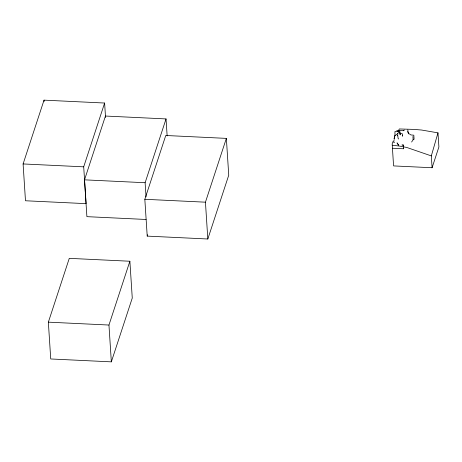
<?xml version="1.0" encoding="UTF-8"?>
<svg xmlns="http://www.w3.org/2000/svg" width="462" height="462" viewBox="0 0 462 462"><rect width="100%" height="100%" fill="white"/><g stroke="black" fill="none" stroke-linecap="round" stroke-linejoin="round"><path stroke-width="0.69" d="M398.602 130.324L399.341 128.962L414.316 129.418L421.679 130.041L437.988 132.86L431.317 155.902L432.086 167.746L393.572 165.91L392.18 143.953L392.966 141.557M393.994 138.866L394.773 136.475M104.626 103.032L83.703 166.834L86.088 203.65L25.479 200.762L23.1 163.946L44.023 100.144L104.626 103.032L105.532 117.452M146.073 219.473L86.896 216.655L84.517 179.839L105.44 116.037L166.043 118.925L167.146 135.915M48.354 322.158L69.277 258.35L129.88 261.238L132.265 298.054L111.342 361.856L50.733 358.968L48.354 322.158L108.957 325.04L129.88 261.238M146.038 196.887L145.12 182.727L166.043 118.925M144.831 199.295L165.76 135.493L226.363 138.381L228.742 175.196L207.819 238.998L147.216 236.111L144.831 199.295L205.44 202.183L226.363 138.381M147.216 236.111L147.661 234.754M432.086 167.746L438.9 146.962L437.988 132.86M403.834 130.694L396.702 130.579M394.271 139.628L393.578 141.534M411.602 142.025L413.132 139.807L412.918 136.492M397.204 134.055L397.753 133.755L394.421 135.967L394.433 138.577M404.244 129.972L403.788 130.711M397.973 133.437L398.077 133.974M402.05 144.808L403.459 144.872M402.084 145.391L402.402 145.27M398.18 132.363L399.913 132.224L400.179 134.869L400.052 133.599L402.275 133.685L402.535 136.18L402.379 135.204M413.074 139.691L414.091 139.264L413.819 135.199L410.949 134.944L408.552 133.385L407.599 131.503M392.457 148.244L403.713 148.776M23.1 163.946L83.703 166.834M84.517 179.839L145.12 182.727M392.232 145.224L399.399 146.044L406.82 147.488L431.317 155.902M398.827 131.41L397.846 131.266L398.487 131.387M403.147 145.27L403.482 145.443M393.838 142.406L394.144 142.718L394.092 141.938M403.43 145.397L403.563 148.66M407.802 129.874L408.385 133.893M398.55 145.033L397.083 142.937M398.562 145.224L397.089 142.995M397.47 135.845L397.274 135.274L397.776 135.482L398.128 138.461L398.723 139.022M399.977 133.726L399.78 131.087L394.941 131.531L394.97 135.88M205.44 202.183L207.819 238.998M108.957 325.04L111.342 361.856M44.023 100.144L44.115 101.559"/></g></svg>
